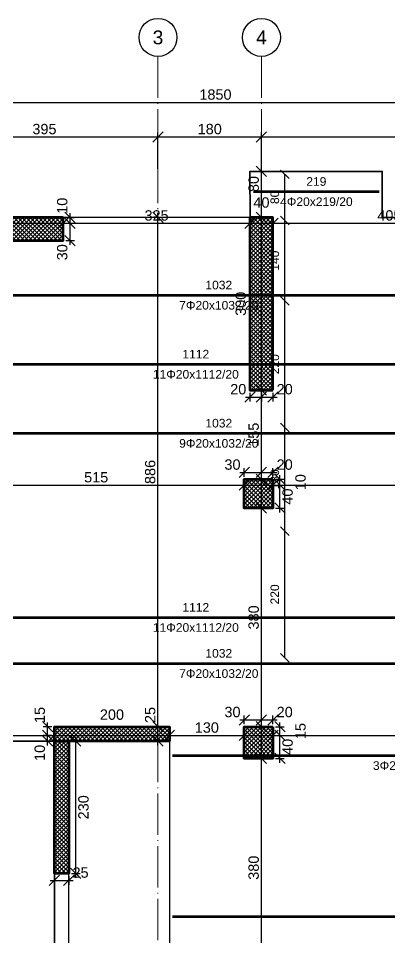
# Model space of a CAD drawing. Header units: millimetres. Extents: x -404 to 6018, y -5139 to 7890.
# Drawn here: x 582 to 1228, y 1609 to 3206 of the extents above; entities that cross this region are included whole.
import ezdxf
from ezdxf.enums import TextEntityAlignment as Align

# ---------------------------------------------------------------- set-up
doc = ezdxf.new("R2010")
doc.units = ezdxf.units.MM
doc.linetypes.add('ZWCAD_ISO04W100', pattern=[30.5, 24, -3, 0.5, -3])
for name, color, linetype, lineweight in [('AXIS LINES', 255, 'ZWCAD_ISO04W100', 13), ('COLUMN', 140, 'Continuous', 53), ('SLAB', 3, 'Continuous', 35), ('WALL', 10, 'Continuous', 53)]:
    doc.layers.add(name, color=color, linetype=linetype, lineweight=lineweight)
for name, color, linetype in [('FW_AXIS', 7, 'Continuous'), ('FW_COLUMN_HATCH', 8, 'Continuous'), ('FW_DIM', 7, 'Continuous'), ('FW_WALL_HATCH', 8, 'Continuous'), ('OPENING', 7, 'Continuous'), ('REB_BOT_MESH_X', 5, 'Continuous'), ('REB_BOT_MESH_X_RANGE', 5, 'Continuous'), ('REB_BOT_MESH_X_TEXT', 5, 'Continuous')]:
    doc.layers.add(name, color=color, linetype=linetype)
doc.styles.add('REBAR_TXT', font='arial.ttf')
doc.styles.get("Standard").update_dxf_attribs({"font": 'arial.ttf'})
doc.dimstyles.new('FW_DIM', dxfattribs={"dimtxt": 18, "dimasz": 9, "dimexe": 7.5, "dimexo": 4.5, "dimgap": 4.5, "dimtad": 1, "dimdec": 0, "dimtxsty": 'Standard', "dimtsz": 9, "dimcen": 2.5, "dimdle": 7.5, "dimclrd": 256, "dimclre": 256, "dimclrt": 7, "dimazin": 3, "dimtfac": 1, "dimtmove": 2, "dimatfit": 3})
doc.dimstyles.new('REBAR M-200', dxfattribs={"dimtxt": 15, "dimasz": 15, "dimexe": 25, "dimexo": 12.5, "dimgap": 10, "dimtad": 1, "dimdec": 0, "dimtxsty": 'Standard', "dimblk": 'NONE', "dimcen": 50, "dimse1": 1, "dimse2": 1, "dimclrd": 6, "dimclre": 6, "dimclrt": 7, "dimazin": 3, "dimtfac": 1, "dimtmove": 2, "dimatfit": 3, "dimldrblk": 'NONE', "dimlwd": 53})
doc.dimstyles.new('REBAR RANGE', dxfattribs={"dimtxt": 15, "dimasz": 2.5, "dimexe": 0, "dimexo": 0, "dimgap": 10, "dimtad": 1, "dimdec": 0, "dimtxsty": 'Standard', "dimtsz": 7.5, "dimcen": 2.5, "dimse1": 1, "dimse2": 1, "dimclrd": 6, "dimclre": 6, "dimclrt": 7, "dimazin": 3, "dimtfac": 1, "dimtmove": 2, "dimatfit": 3, "dimlwd": 25})

# ---------------------------------------------------------------- blocks, each defined once
blk = doc.blocks.new('*D250')
at = {"color": 6, "lineweight": 53}
blk.add_line((335, 2165), (1446.5, 2165), dxfattribs=at)
at = {"layer": 'Defpoints'}
for p in [(335, 2165), (335, 2165), (1446.5, 2165)]:
    blk.add_point(p, dxfattribs=at)
at = {"layer": 'REB_BOT_MESH_X', "color": 7, "insert": (890.75, 2182.5), "char_height": 15, "attachment_point": 5}
blk.add_mtext('1112', dxfattribs=at)
blk = doc.blocks.new('_NONE')
blk = doc.blocks.new('*D254')
at = {"color": 6, "lineweight": 53}
blk.add_line((335, 2605), (1446.5, 2605), dxfattribs=at)
at = {"layer": 'Defpoints'}
for p in [(335, 2605), (335, 2605), (1446.5, 2605)]:
    blk.add_point(p, dxfattribs=at)
at = {"layer": 'REB_BOT_MESH_X', "color": 7, "insert": (890.75, 2622.5), "char_height": 15, "attachment_point": 5}
blk.add_mtext('1112', dxfattribs=at)
blk = doc.blocks.new('*D258')
at = {"color": 6, "lineweight": 53}
blk.add_line((415, 2485), (1446.5, 2485), dxfattribs=at)
at = {"layer": 'Defpoints'}
for p in [(415, 2485), (415, 2485), (1446.5, 2485)]:
    blk.add_point(p, dxfattribs=at)
at = {"layer": 'REB_BOT_MESH_X', "color": 7, "insert": (930.75, 2502.5), "char_height": 15, "attachment_point": 5}
blk.add_mtext('1032', dxfattribs=at)
blk = doc.blocks.new('*D266')
at = {"color": 6, "lineweight": 53}
blk.add_line((415, 2085), (1446.5, 2085), dxfattribs=at)
at = {"layer": 'Defpoints'}
for p in [(415, 2085), (415, 2085), (1446.5, 2085)]:
    blk.add_point(p, dxfattribs=at)
at = {"layer": 'REB_BOT_MESH_X', "color": 7, "insert": (930.75, 2102.5), "char_height": 15, "attachment_point": 5}
blk.add_mtext('1032', dxfattribs=at)
blk = doc.blocks.new('*D270')
at = {"color": 6, "lineweight": 53}
blk.add_line((415, 2725), (1446.5, 2725), dxfattribs=at)
at = {"layer": 'Defpoints'}
for p in [(415, 2725), (415, 2725), (1446.5, 2725)]:
    blk.add_point(p, dxfattribs=at)
at = {"layer": 'REB_BOT_MESH_X', "color": 7, "insert": (930.75, 2742.5), "char_height": 15, "attachment_point": 5}
blk.add_mtext('1032', dxfattribs=at)
blk = doc.blocks.new('*D298')
at = {"color": 6, "lineweight": 53}
blk.add_line((850, 1645), (1774, 1645), dxfattribs=at)
at = {"layer": 'Defpoints'}
for p in [(850, 1645), (850, 1645), (1774, 1645)]:
    blk.add_point(p, dxfattribs=at)
at = {"layer": 'REB_BOT_MESH_X', "color": 7, "insert": (1312, 1662.5), "char_height": 15, "attachment_point": 5}
blk.add_mtext('924', dxfattribs=at)
blk = doc.blocks.new('_Oblique')
at = {"color": 0, "linetype": 'ByBlock', "lineweight": -2}
blk.add_line((-0.5, -0.5), (0.5, 0.5), dxfattribs=at)
blk = doc.blocks.new('*D303')
at = {"color": 6, "lineweight": 25}
blk.add_line((1045.75, 2095), (1045.75, 2315), dxfattribs=at)
at = {"layer": 'Defpoints'}
for p in [(1045.75, 2315), (1045.75, 2095), (1045.75, 2095)]:
    blk.add_point(p, dxfattribs=at)
at = {"layer": 'REB_BOT_MESH_X_RANGE', "color": 6, "xscale": 15, "yscale": 15, "rotation": 90}
for p in [(1045.75, 2315), (1045.75, 2095)]:
    blk.add_blockref('_OBLIQUE', p, dxfattribs=at)
at = {"layer": 'REB_BOT_MESH_X_RANGE', "color": 7, "insert": (1028.25, 2205), "char_height": 15, "attachment_point": 5, "rotation": 90}
blk.add_mtext('220', dxfattribs=at)
blk = doc.blocks.new('*D304')
at = {"color": 6, "lineweight": 25}
blk.add_line((1045.75, 2495), (1045.75, 2715), dxfattribs=at)
at = {"layer": 'Defpoints'}
for p in [(1045.75, 2715), (1045.75, 2495), (1045.75, 2495)]:
    blk.add_point(p, dxfattribs=at)
at = {"layer": 'REB_BOT_MESH_X_RANGE', "color": 6, "xscale": 15, "yscale": 15, "rotation": 90}
for p in [(1045.75, 2715), (1045.75, 2495)]:
    blk.add_blockref('_OBLIQUE', p, dxfattribs=at)
at = {"layer": 'REB_BOT_MESH_X_RANGE', "color": 7, "insert": (1028.25, 2605), "char_height": 15, "attachment_point": 5, "rotation": 90}
blk.add_mtext('220', dxfattribs=at)
blk = doc.blocks.new('*D307')
at = {"color": 6, "lineweight": 25}
blk.add_line((1045.75, 2315), (1045.75, 2495), dxfattribs=at)
at = {"layer": 'Defpoints'}
for p in [(1045.75, 2495), (1045.75, 2315), (1045.75, 2315)]:
    blk.add_point(p, dxfattribs=at)
at = {"layer": 'REB_BOT_MESH_X_RANGE', "color": 6, "xscale": 15, "yscale": 15, "rotation": 90}
for p in [(1045.75, 2495), (1045.75, 2315)]:
    blk.add_blockref('_OBLIQUE', p, dxfattribs=at)
at = {"layer": 'REB_BOT_MESH_X_RANGE', "color": 7, "insert": (1028.25, 2405), "char_height": 15, "attachment_point": 5, "rotation": 90}
blk.add_mtext('180', dxfattribs=at)
blk = doc.blocks.new('*D314')
at = {"color": 6, "lineweight": 25}
blk.add_line((1045.75, 2715), (1045.75, 2855), dxfattribs=at)
at = {"layer": 'Defpoints'}
for p in [(1045.75, 2855), (1045.75, 2715), (1045.75, 2715)]:
    blk.add_point(p, dxfattribs=at)
at = {"layer": 'REB_BOT_MESH_X_RANGE', "color": 6, "xscale": 15, "yscale": 15, "rotation": 90}
for p in [(1045.75, 2855), (1045.75, 2715)]:
    blk.add_blockref('_OBLIQUE', p, dxfattribs=at)
at = {"layer": 'REB_BOT_MESH_X_RANGE', "color": 7, "insert": (1028.25, 2785), "char_height": 15, "attachment_point": 5, "rotation": 90}
blk.add_mtext('140', dxfattribs=at)
blk = doc.blocks.new('*D320')
at = {"color": 6, "lineweight": 25}
blk.add_line((1045.75, 2855), (1045.75, 2935), dxfattribs=at)
at = {"layer": 'Defpoints'}
for p in [(1045.75, 2935), (1045.75, 2855), (1045.75, 2855)]:
    blk.add_point(p, dxfattribs=at)
at = {"layer": 'REB_BOT_MESH_X_RANGE', "color": 6, "xscale": 15, "yscale": 15, "rotation": 90}
for p in [(1045.75, 2935), (1045.75, 2855)]:
    blk.add_blockref('_OBLIQUE', p, dxfattribs=at)
at = {"layer": 'REB_BOT_MESH_X_RANGE', "color": 7, "insert": (1028.25, 2895), "char_height": 15, "attachment_point": 5, "rotation": 90}
blk.add_mtext('80', dxfattribs=at)
blk = doc.blocks.new('*D321')
at = {"color": 6, "lineweight": 53}
blk.add_line((991, 2905), (1210, 2905), dxfattribs=at)
at = {"layer": 'Defpoints'}
for p in [(991, 2905), (991, 2905), (1210, 2905)]:
    blk.add_point(p, dxfattribs=at)
at = {"layer": 'REB_BOT_MESH_X', "color": 7, "insert": (1100.5, 2922.5), "char_height": 15, "attachment_point": 5}
blk.add_mtext('219', dxfattribs=at)
blk = doc.blocks.new('*D323')
at = {"color": 6, "lineweight": 53}
blk.add_line((850, 1925), (1674, 1925), dxfattribs=at)
at = {"layer": 'Defpoints'}
for p in [(850, 1925), (850, 1925), (1674, 1925)]:
    blk.add_point(p, dxfattribs=at)
at = {"layer": 'REB_BOT_MESH_X', "color": 7, "insert": (1262, 1942.5), "char_height": 15, "attachment_point": 5}
blk.add_mtext('824', dxfattribs=at)
blk = doc.blocks.new('*D339')
for p, q in [((632.90001, 1942.5), (632.90001, 1967.5)), ((640.40001, 1960), (625.40001, 1960)), ((640.40001, 1950), (625.40001, 1950))]:
    blk.add_line(p, q)
at = {"layer": 'Defpoints'}
for p in [(632.90001, 1950), (644.90001, 1960), (644.90001, 1950)]:
    blk.add_point(p, dxfattribs=at)
at = {"layer": 'FW_DIM', "xscale": 18, "yscale": 18, "rotation": 90}
for p in [(632.90001, 1960), (632.90001, 1950)]:
    blk.add_blockref('_OBLIQUE', p, dxfattribs=at)
at = {"layer": 'FW_DIM', "color": 7, "insert": (619.40001, 1929.6), "char_height": 18, "attachment_point": 5, "rotation": 90}
blk.add_mtext('10', dxfattribs=at)
blk = doc.blocks.new('*D340')
for p, q in [((632.90001, 1952.5), (632.90001, 1982.5)), ((640.40001, 1975), (625.40001, 1975)), ((640.40001, 1960), (625.40001, 1960))]:
    blk.add_line(p, q)
at = {"layer": 'Defpoints'}
for p in [(644.90001, 1975), (632.90001, 1960), (644.90001, 1960)]:
    blk.add_point(p, dxfattribs=at)
at = {"layer": 'FW_DIM', "xscale": 18, "yscale": 18, "rotation": 90}
for p in [(632.90001, 1975), (632.90001, 1960)]:
    blk.add_blockref('_OBLIQUE', p, dxfattribs=at)
at = {"layer": 'FW_DIM', "color": 7, "insert": (619.40001, 1995.4), "char_height": 18, "attachment_point": 5, "rotation": 90}
blk.add_mtext('15', dxfattribs=at)
blk = doc.blocks.new('*D341')
for p, q in [((644.90001, 1715.5), (644.90001, 1700.5)), ((669.90001, 1715.5), (669.90001, 1700.5)), ((637.40001, 1708), (677.40001, 1708))]:
    blk.add_line(p, q)
at = {"layer": 'Defpoints'}
for p in [(644.90001, 1720), (669.90001, 1720), (644.90001, 1708)]:
    blk.add_point(p, dxfattribs=at)
at = {"layer": 'FW_DIM', "xscale": 18, "yscale": 18}
for p in [(644.90001, 1708), (669.90001, 1708)]:
    blk.add_blockref('_OBLIQUE', p, dxfattribs=at)
at = {"layer": 'FW_DIM', "color": 7, "insert": (690.30001, 1721.5), "char_height": 18, "attachment_point": 5}
blk.add_mtext('25', dxfattribs=at)
blk = doc.blocks.new('*D342')
for p, q in [((674.40001, 1950), (689.40001, 1950)), ((681.90001, 1712.5), (681.90001, 1957.5)), ((674.40001, 1720), (689.40001, 1720))]:
    blk.add_line(p, q)
at = {"layer": 'Defpoints'}
for p in [(669.90001, 1950), (669.90001, 1720), (681.90001, 1720)]:
    blk.add_point(p, dxfattribs=at)
at = {"layer": 'FW_DIM', "xscale": 18, "yscale": 18, "rotation": 90}
for p in [(681.90001, 1950), (681.90001, 1720)]:
    blk.add_blockref('_OBLIQUE', p, dxfattribs=at)
at = {"layer": 'FW_DIM', "color": 7, "insert": (695.40001, 1835), "char_height": 18, "attachment_point": 5, "rotation": 90}
blk.add_mtext('230', dxfattribs=at)
blk = doc.blocks.new('*D343')
for p, q in [((664.5, 2850), (679.5, 2850)), ((672, 2812.5), (672, 2857.5)), ((664.5, 2820), (679.5, 2820))]:
    blk.add_line(p, q)
at = {"layer": 'Defpoints'}
for p in [(660, 2850), (660, 2820), (672, 2820)]:
    blk.add_point(p, dxfattribs=at)
at = {"layer": 'FW_DIM', "xscale": 18, "yscale": 18, "rotation": 90}
for p in [(672, 2850), (672, 2820)]:
    blk.add_blockref('_OBLIQUE', p, dxfattribs=at)
at = {"layer": 'FW_DIM', "color": 7, "insert": (658.5, 2799.6), "char_height": 18, "attachment_point": 5, "rotation": 90}
blk.add_mtext('30', dxfattribs=at)
blk = doc.blocks.new('*D344')
for p, q in [((664.5, 2860), (679.5, 2860)), ((672, 2842.5), (672, 2867.5)), ((664.5, 2850), (679.5, 2850))]:
    blk.add_line(p, q)
at = {"layer": 'Defpoints'}
for p in [(660, 2860), (660, 2850), (672, 2850)]:
    blk.add_point(p, dxfattribs=at)
at = {"layer": 'FW_DIM', "xscale": 18, "yscale": 18, "rotation": 90}
for p in [(672, 2860), (672, 2850)]:
    blk.add_blockref('_OBLIQUE', p, dxfattribs=at)
at = {"layer": 'FW_DIM', "color": 7, "insert": (658.5, 2880.4), "char_height": 18, "attachment_point": 5, "rotation": 90}
blk.add_mtext('10', dxfattribs=at)
blk = doc.blocks.new('*D357')
for p, q in [((977.5, 2548), (1012.5, 2548)), ((985, 2555.5), (985, 2540.5)), ((1005, 2555.5), (1005, 2540.5))]:
    blk.add_line(p, q)
at = {"layer": 'Defpoints'}
for p in [(985, 2560), (1005, 2560), (985, 2548)]:
    blk.add_point(p, dxfattribs=at)
at = {"layer": 'FW_DIM', "xscale": 18, "yscale": 18}
for p in [(985, 2548), (1005, 2548)]:
    blk.add_blockref('_OBLIQUE', p, dxfattribs=at)
at = {"layer": 'FW_DIM', "color": 7, "insert": (964.6, 2561.5), "char_height": 18, "attachment_point": 5}
blk.add_mtext('20', dxfattribs=at)
blk = doc.blocks.new('*D358')
for p, q in [((997.5, 2548), (1032.5, 2548)), ((1005, 2555.5), (1005, 2540.5)), ((1025, 2555.5), (1025, 2540.5))]:
    blk.add_line(p, q)
at = {"layer": 'Defpoints'}
for p in [(1005, 2560), (1025, 2560), (1005, 2548)]:
    blk.add_point(p, dxfattribs=at)
at = {"layer": 'FW_DIM', "xscale": 18, "yscale": 18}
for p in [(1005, 2548), (1025, 2548)]:
    blk.add_blockref('_OBLIQUE', p, dxfattribs=at)
at = {"layer": 'FW_DIM', "color": 7, "insert": (1045.4, 2561.5), "char_height": 18, "attachment_point": 5}
blk.add_mtext('20', dxfattribs=at)
blk = doc.blocks.new('*D361')
for p, q in [((967.5, 2417), (1012.5, 2417)), ((975, 2409.5), (975, 2424.5)), ((1005, 2409.5), (1005, 2424.5))]:
    blk.add_line(p, q)
at = {"layer": 'Defpoints'}
for p in [(975, 2417), (975, 2405), (1005, 2405)]:
    blk.add_point(p, dxfattribs=at)
at = {"layer": 'FW_DIM', "xscale": 18, "yscale": 18}
for p in [(975, 2417), (1005, 2417)]:
    blk.add_blockref('_OBLIQUE', p, dxfattribs=at)
at = {"layer": 'FW_DIM', "color": 7, "insert": (954.6, 2430.5), "char_height": 18, "attachment_point": 5}
blk.add_mtext('30', dxfattribs=at)
blk = doc.blocks.new('*D362')
for p, q in [((997.5, 2417), (1032.5, 2417)), ((1005, 2409.5), (1005, 2424.5)), ((1025, 2409.5), (1025, 2424.5))]:
    blk.add_line(p, q)
at = {"layer": 'Defpoints'}
for p in [(1005, 2417), (1005, 2405), (1025, 2405)]:
    blk.add_point(p, dxfattribs=at)
at = {"layer": 'FW_DIM', "xscale": 18, "yscale": 18}
for p in [(1005, 2417), (1025, 2417)]:
    blk.add_blockref('_OBLIQUE', p, dxfattribs=at)
at = {"layer": 'FW_DIM', "color": 7, "insert": (1045.4, 2430.5), "char_height": 18, "attachment_point": 5}
blk.add_mtext('20', dxfattribs=at)
blk = doc.blocks.new('*D363')
for p, q in [((1037, 2347.5), (1037, 2402.5)), ((1029.5, 2395), (1044.5, 2395)), ((1029.5, 2355), (1044.5, 2355))]:
    blk.add_line(p, q)
at = {"layer": 'Defpoints'}
for p in [(1025, 2395), (1025, 2355), (1037, 2355)]:
    blk.add_point(p, dxfattribs=at)
at = {"layer": 'FW_DIM', "xscale": 18, "yscale": 18, "rotation": 90}
for p in [(1037, 2395), (1037, 2355)]:
    blk.add_blockref('_OBLIQUE', p, dxfattribs=at)
at = {"layer": 'FW_DIM', "color": 7, "insert": (1050.5, 2375), "char_height": 18, "attachment_point": 5, "rotation": 90}
blk.add_mtext('40', dxfattribs=at)
blk = doc.blocks.new('*D364')
for p, q in [((1037, 2387.5), (1037, 2412.5)), ((1029.5, 2405), (1044.5, 2405)), ((1029.5, 2395), (1044.5, 2395))]:
    blk.add_line(p, q)
at = {"layer": 'Defpoints'}
for p in [(1025, 2405), (1025, 2395), (1037, 2395)]:
    blk.add_point(p, dxfattribs=at)
at = {"layer": 'FW_DIM', "xscale": 18, "yscale": 18, "rotation": 90}
for p in [(1037, 2405), (1037, 2395)]:
    blk.add_blockref('_OBLIQUE', p, dxfattribs=at)
at = {"layer": 'FW_DIM', "color": 7, "insert": (1073, 2400), "char_height": 18, "attachment_point": 5, "rotation": 90}
blk.add_mtext('10', dxfattribs=at)
blk = doc.blocks.new('*D373')
for p, q in [((967.5, 1987), (1012.5, 1987)), ((975, 1979.5), (975, 1994.5)), ((1005, 1979.5), (1005, 1994.5))]:
    blk.add_line(p, q)
at = {"layer": 'Defpoints'}
for p in [(975, 1987), (975, 1975), (1005, 1975)]:
    blk.add_point(p, dxfattribs=at)
at = {"layer": 'FW_DIM', "xscale": 18, "yscale": 18}
for p in [(975, 1987), (1005, 1987)]:
    blk.add_blockref('_OBLIQUE', p, dxfattribs=at)
at = {"layer": 'FW_DIM', "color": 7, "insert": (954.6, 2000.5), "char_height": 18, "attachment_point": 5}
blk.add_mtext('30', dxfattribs=at)
blk = doc.blocks.new('*D374')
for p, q in [((997.5, 1987), (1032.5, 1987)), ((1005, 1979.5), (1005, 1994.5)), ((1025, 1979.5), (1025, 1994.5))]:
    blk.add_line(p, q)
at = {"layer": 'Defpoints'}
for p in [(1005, 1987), (1005, 1975), (1025, 1975)]:
    blk.add_point(p, dxfattribs=at)
at = {"layer": 'FW_DIM', "xscale": 18, "yscale": 18}
for p in [(1005, 1987), (1025, 1987)]:
    blk.add_blockref('_OBLIQUE', p, dxfattribs=at)
at = {"layer": 'FW_DIM', "color": 7, "insert": (1045.4, 2000.5), "char_height": 18, "attachment_point": 5}
blk.add_mtext('20', dxfattribs=at)
blk = doc.blocks.new('*D375')
for p, q in [((1037, 1912.5), (1037, 1967.5)), ((1029.5, 1960), (1044.5, 1960)), ((1029.5, 1920), (1044.5, 1920))]:
    blk.add_line(p, q)
at = {"layer": 'Defpoints'}
for p in [(1025, 1960), (1025, 1920), (1037, 1920)]:
    blk.add_point(p, dxfattribs=at)
at = {"layer": 'FW_DIM', "xscale": 18, "yscale": 18, "rotation": 90}
for p in [(1037, 1960), (1037, 1920)]:
    blk.add_blockref('_OBLIQUE', p, dxfattribs=at)
at = {"layer": 'FW_DIM', "color": 7, "insert": (1050.5, 1940), "char_height": 18, "attachment_point": 5, "rotation": 90}
blk.add_mtext('40', dxfattribs=at)
blk = doc.blocks.new('*D376')
for p, q in [((1037, 1952.5), (1037, 1982.5)), ((1029.5, 1975), (1044.5, 1975)), ((1029.5, 1960), (1044.5, 1960))]:
    blk.add_line(p, q)
at = {"layer": 'Defpoints'}
for p in [(1025, 1975), (1025, 1960), (1037, 1960)]:
    blk.add_point(p, dxfattribs=at)
at = {"layer": 'FW_DIM', "xscale": 18, "yscale": 18, "rotation": 90}
for p in [(1037, 1975), (1037, 1960)]:
    blk.add_blockref('_OBLIQUE', p, dxfattribs=at)
at = {"layer": 'FW_DIM', "color": 7, "insert": (1073, 1967.5), "char_height": 18, "attachment_point": 5, "rotation": 90}
blk.add_mtext('15', dxfattribs=at)
blk = doc.blocks.new('*D433')
for p, q in [((460, 1964.5), (460, 1967.5)), ((644.90001, 1964.5), (644.90001, 1967.5)), ((452.5, 1960), (652.40001, 1960))]:
    blk.add_line(p, q)
at = {"layer": 'Defpoints'}
for p in [(460, 1960), (460, 1960), (644.90001, 1960)]:
    blk.add_point(p, dxfattribs=at)
at = {"layer": 'FW_DIM', "xscale": 18, "yscale": 18}
for p in [(460, 1960), (644.90001, 1960)]:
    blk.add_blockref('_OBLIQUE', p, dxfattribs=at)
at = {"layer": 'FW_DIM', "color": 7, "insert": (552.450005, 1973.5), "char_height": 18, "attachment_point": 5}
blk.add_mtext('185', dxfattribs=at)
blk = doc.blocks.new('*D434')
for p, q in [((644.90001, 1964.5), (644.90001, 1967.5)), ((844.90001, 1964.5), (844.90001, 1967.5)), ((637.40001, 1960), (852.40001, 1960))]:
    blk.add_line(p, q)
at = {"layer": 'Defpoints'}
for p in [(644.90001, 1960), (644.90001, 1960), (844.90001, 1960)]:
    blk.add_point(p, dxfattribs=at)
at = {"layer": 'FW_DIM', "xscale": 18, "yscale": 18}
for p in [(644.90001, 1960), (844.90001, 1960)]:
    blk.add_blockref('_OBLIQUE', p, dxfattribs=at)
at = {"layer": 'FW_DIM', "color": 7, "insert": (744.90001, 1996), "char_height": 18, "attachment_point": 5}
blk.add_mtext('200', dxfattribs=at)
blk = doc.blocks.new('*D435')
for p, q in [((844.90001, 1964.5), (844.90001, 1967.5)), ((975, 1964.5), (975, 1967.5)), ((837.40001, 1960), (982.5, 1960))]:
    blk.add_line(p, q)
at = {"layer": 'Defpoints'}
for p in [(844.90001, 1960), (844.90001, 1960), (975, 1960)]:
    blk.add_point(p, dxfattribs=at)
at = {"layer": 'FW_DIM', "xscale": 18, "yscale": 18}
for p in [(844.90001, 1960), (975, 1960)]:
    blk.add_blockref('_OBLIQUE', p, dxfattribs=at)
at = {"layer": 'FW_DIM', "color": 7, "insert": (909.950005, 1973.5), "char_height": 18, "attachment_point": 5}
blk.add_mtext('130', dxfattribs=at)
blk = doc.blocks.new('*D436')
for p, q in [((975, 1964.5), (975, 1967.5)), ((1025, 1964.5), (1025, 1967.5)), ((967.5, 1960), (1032.5, 1960))]:
    blk.add_line(p, q)
at = {"layer": 'Defpoints'}
for p in [(975, 1960), (975, 1960), (1025, 1960)]:
    blk.add_point(p, dxfattribs=at)
at = {"layer": 'FW_DIM', "xscale": 18, "yscale": 18}
for p in [(975, 1960), (1025, 1960)]:
    blk.add_blockref('_OBLIQUE', p, dxfattribs=at)
blk = doc.blocks.new('*D437')
for p, q in [((1025, 1964.5), (1025, 1967.5)), ((1590, 1964.5), (1590, 1967.5)), ((1017.5, 1960), (1597.5, 1960))]:
    blk.add_line(p, q)
at = {"layer": 'Defpoints'}
for p in [(1025, 1960), (1025, 1960), (1590, 1960)]:
    blk.add_point(p, dxfattribs=at)
at = {"layer": 'FW_DIM', "xscale": 18, "yscale": 18}
for p in [(1025, 1960), (1590, 1960)]:
    blk.add_blockref('_OBLIQUE', p, dxfattribs=at)
at = {"layer": 'FW_DIM', "color": 7, "insert": (1307.5, 1973.5), "char_height": 18, "attachment_point": 5}
blk.add_mtext('565', dxfattribs=at)
blk = doc.blocks.new('*D441')
for p, q in [((460, 2399.5), (460, 2402.5)), ((975, 2399.5), (975, 2402.5)), ((452.5, 2395), (982.5, 2395))]:
    blk.add_line(p, q)
at = {"layer": 'Defpoints'}
for p in [(460, 2395), (460, 2395), (975, 2395)]:
    blk.add_point(p, dxfattribs=at)
at = {"layer": 'FW_DIM', "xscale": 18, "yscale": 18}
for p in [(460, 2395), (975, 2395)]:
    blk.add_blockref('_OBLIQUE', p, dxfattribs=at)
at = {"layer": 'FW_DIM', "color": 7, "insert": (717.5, 2408.5), "char_height": 18, "attachment_point": 5}
blk.add_mtext('515', dxfattribs=at)
blk = doc.blocks.new('*D442')
for p, q in [((975, 2399.5), (975, 2402.5)), ((1025, 2399.5), (1025, 2402.5)), ((967.5, 2395), (1032.5, 2395))]:
    blk.add_line(p, q)
at = {"layer": 'Defpoints'}
for p in [(975, 2395), (975, 2395), (1025, 2395)]:
    blk.add_point(p, dxfattribs=at)
at = {"layer": 'FW_DIM', "xscale": 18, "yscale": 18}
for p in [(975, 2395), (1025, 2395)]:
    blk.add_blockref('_OBLIQUE', p, dxfattribs=at)
blk = doc.blocks.new('*D443')
for p, q in [((1025, 2399.5), (1025, 2402.5)), ((1630, 2399.5), (1630, 2402.5)), ((1017.5, 2395), (1637.5, 2395))]:
    blk.add_line(p, q)
at = {"layer": 'Defpoints'}
for p in [(1025, 2395), (1025, 2395), (1630, 2395)]:
    blk.add_point(p, dxfattribs=at)
at = {"layer": 'FW_DIM', "xscale": 18, "yscale": 18}
for p in [(1025, 2395), (1630, 2395)]:
    blk.add_blockref('_OBLIQUE', p, dxfattribs=at)
at = {"layer": 'FW_DIM', "color": 7, "insert": (1327.5, 2408.5), "char_height": 18, "attachment_point": 5}
blk.add_mtext('605', dxfattribs=at)
blk = doc.blocks.new('*D446')
for p, q in [((402.5, 2850), (667.5, 2850)), ((410, 2854.5), (410, 2857.5)), ((660, 2854.5), (660, 2857.5))]:
    blk.add_line(p, q)
at = {"layer": 'Defpoints'}
for p in [(410, 2850), (410, 2850), (660, 2850)]:
    blk.add_point(p, dxfattribs=at)
at = {"layer": 'FW_DIM', "xscale": 18, "yscale": 18}
for p in [(410, 2850), (660, 2850)]:
    blk.add_blockref('_OBLIQUE', p, dxfattribs=at)
at = {"layer": 'FW_DIM', "color": 7, "insert": (535, 2886), "char_height": 18, "attachment_point": 5}
blk.add_mtext('250', dxfattribs=at)
blk = doc.blocks.new('*D447')
for p, q in [((652.5, 2850), (992.5, 2850)), ((660, 2854.5), (660, 2857.5)), ((985, 2854.5), (985, 2857.5))]:
    blk.add_line(p, q)
at = {"layer": 'Defpoints'}
for p in [(660, 2850), (660, 2850), (985, 2850)]:
    blk.add_point(p, dxfattribs=at)
at = {"layer": 'FW_DIM', "xscale": 18, "yscale": 18}
for p in [(660, 2850), (985, 2850)]:
    blk.add_blockref('_OBLIQUE', p, dxfattribs=at)
at = {"layer": 'FW_DIM', "color": 7, "insert": (822.5, 2863.5), "char_height": 18, "attachment_point": 5}
blk.add_mtext('325', dxfattribs=at)
blk = doc.blocks.new('*D448')
for p, q in [((977.5, 2850), (1032.5, 2850)), ((985, 2854.5), (985, 2857.5)), ((1025, 2854.5), (1025, 2857.5))]:
    blk.add_line(p, q)
at = {"layer": 'Defpoints'}
for p in [(985, 2850), (985, 2850), (1025, 2850)]:
    blk.add_point(p, dxfattribs=at)
at = {"layer": 'FW_DIM', "xscale": 18, "yscale": 18}
for p in [(985, 2850), (1025, 2850)]:
    blk.add_blockref('_OBLIQUE', p, dxfattribs=at)
at = {"layer": 'FW_DIM', "color": 7, "insert": (1005, 2886), "char_height": 18, "attachment_point": 5}
blk.add_mtext('40', dxfattribs=at)
blk = doc.blocks.new('*D449')
for p, q in [((1017.5, 2850), (1437.5, 2850)), ((1025, 2854.5), (1025, 2857.5)), ((1430, 2854.5), (1430, 2857.5))]:
    blk.add_line(p, q)
at = {"layer": 'Defpoints'}
for p in [(1025, 2850), (1025, 2850), (1430, 2850)]:
    blk.add_point(p, dxfattribs=at)
at = {"layer": 'FW_DIM', "xscale": 18, "yscale": 18}
for p in [(1025, 2850), (1430, 2850)]:
    blk.add_blockref('_OBLIQUE', p, dxfattribs=at)
at = {"layer": 'FW_DIM', "color": 7, "insert": (1227.5, 2863.5), "char_height": 18, "attachment_point": 5}
blk.add_mtext('405', dxfattribs=at)
blk = doc.blocks.new('*D473')
for p, q in [((825, 1942.5), (825, 1982.5)), ((820.5, 1975), (817.5, 1975)), ((820.5, 1950), (817.5, 1950))]:
    blk.add_line(p, q)
at = {"layer": 'Defpoints'}
for p in [(825, 1975), (825, 1950), (825, 1950)]:
    blk.add_point(p, dxfattribs=at)
at = {"layer": 'FW_DIM', "xscale": 18, "yscale": 18, "rotation": 90}
for p in [(825, 1975), (825, 1950)]:
    blk.add_blockref('_OBLIQUE', p, dxfattribs=at)
at = {"layer": 'FW_DIM', "color": 7, "insert": (811.5, 1995.4), "char_height": 18, "attachment_point": 5, "rotation": 90}
blk.add_mtext('25', dxfattribs=at)
blk = doc.blocks.new('*D474')
for p, q in [((820.5, 2860.5), (817.5, 2860.5)), ((825, 1967.5), (825, 2868)), ((820.5, 1975), (817.5, 1975))]:
    blk.add_line(p, q)
at = {"layer": 'Defpoints'}
for p in [(825, 2860.5), (825, 1975), (825, 1975)]:
    blk.add_point(p, dxfattribs=at)
at = {"layer": 'FW_DIM', "xscale": 18, "yscale": 18, "rotation": 90}
for p in [(825, 2860.5), (825, 1975)]:
    blk.add_blockref('_OBLIQUE', p, dxfattribs=at)
at = {"layer": 'FW_DIM', "color": 7, "insert": (811.5, 2417.8), "char_height": 18, "attachment_point": 5, "rotation": 90}
blk.add_mtext('886', dxfattribs=at)
blk = doc.blocks.new('*D479')
for p, q in [((1000.5, 1920), (997.5, 1920)), ((1005, 1532.5), (1005, 1927.5)), ((1000.5, 1540), (997.5, 1540))]:
    blk.add_line(p, q)
at = {"layer": 'Defpoints'}
for p in [(1005, 1920), (1005, 1540), (1005, 1540)]:
    blk.add_point(p, dxfattribs=at)
at = {"layer": 'FW_DIM', "xscale": 18, "yscale": 18, "rotation": 90}
for p in [(1005, 1920), (1005, 1540)]:
    blk.add_blockref('_OBLIQUE', p, dxfattribs=at)
at = {"layer": 'FW_DIM', "color": 7, "insert": (991.5, 1730), "char_height": 18, "attachment_point": 5, "rotation": 90}
blk.add_mtext('380', dxfattribs=at)
blk = doc.blocks.new('*D480')
for p, q in [((1005, 1912.5), (1005, 1982.5)), ((1000.5, 1975), (997.5, 1975)), ((1000.5, 1920), (997.5, 1920))]:
    blk.add_line(p, q)
at = {"layer": 'Defpoints'}
for p in [(1005, 1975), (1005, 1920), (1005, 1920)]:
    blk.add_point(p, dxfattribs=at)
at = {"layer": 'FW_DIM', "xscale": 18, "yscale": 18, "rotation": 90}
for p in [(1005, 1975), (1005, 1920)]:
    blk.add_blockref('_OBLIQUE', p, dxfattribs=at)
blk = doc.blocks.new('*D481')
for p, q in [((1000.5, 2355), (997.5, 2355)), ((1005, 1967.5), (1005, 2362.5)), ((1000.5, 1975), (997.5, 1975))]:
    blk.add_line(p, q)
at = {"layer": 'Defpoints'}
for p in [(1005, 2355), (1005, 1975), (1005, 1975)]:
    blk.add_point(p, dxfattribs=at)
at = {"layer": 'FW_DIM', "xscale": 18, "yscale": 18, "rotation": 90}
for p in [(1005, 2355), (1005, 1975)]:
    blk.add_blockref('_OBLIQUE', p, dxfattribs=at)
at = {"layer": 'FW_DIM', "color": 7, "insert": (991.5, 2165), "char_height": 18, "attachment_point": 5, "rotation": 90}
blk.add_mtext('380', dxfattribs=at)
blk = doc.blocks.new('*D482')
for p, q in [((1005, 2347.5), (1005, 2412.5)), ((1000.5, 2405), (997.5, 2405)), ((1000.5, 2355), (997.5, 2355))]:
    blk.add_line(p, q)
at = {"layer": 'Defpoints'}
for p in [(1005, 2405), (1005, 2355), (1005, 2355)]:
    blk.add_point(p, dxfattribs=at)
at = {"layer": 'FW_DIM', "xscale": 18, "yscale": 18, "rotation": 90}
for p in [(1005, 2405), (1005, 2355)]:
    blk.add_blockref('_OBLIQUE', p, dxfattribs=at)
blk = doc.blocks.new('*D483')
for p, q in [((1000.5, 2560), (997.5, 2560)), ((1005, 2397.5), (1005, 2567.5)), ((1000.5, 2405), (997.5, 2405))]:
    blk.add_line(p, q)
at = {"layer": 'Defpoints'}
for p in [(1005, 2560), (1005, 2405), (1005, 2405)]:
    blk.add_point(p, dxfattribs=at)
at = {"layer": 'FW_DIM', "xscale": 18, "yscale": 18, "rotation": 90}
for p in [(1005, 2560), (1005, 2405)]:
    blk.add_blockref('_OBLIQUE', p, dxfattribs=at)
at = {"layer": 'FW_DIM', "color": 7, "insert": (991.5, 2482.5), "char_height": 18, "attachment_point": 5, "rotation": 90}
blk.add_mtext('155', dxfattribs=at)
blk = doc.blocks.new('*D484')
for p, q in [((1000.5, 2860), (997.5, 2860)), ((1005, 2552.5), (1005, 2867.5)), ((1000.5, 2560), (997.5, 2560))]:
    blk.add_line(p, q)
at = {"layer": 'Defpoints'}
for p in [(1005, 2860), (1005, 2560), (1005, 2560)]:
    blk.add_point(p, dxfattribs=at)
at = {"layer": 'FW_DIM', "xscale": 18, "yscale": 18, "rotation": 90}
for p in [(1005, 2860), (1005, 2560)]:
    blk.add_blockref('_OBLIQUE', p, dxfattribs=at)
at = {"layer": 'FW_DIM', "color": 7, "insert": (969, 2710), "char_height": 18, "attachment_point": 5, "rotation": 90}
blk.add_mtext('300', dxfattribs=at)
blk = doc.blocks.new('*D485')
for p, q in [((1000.5, 2940.09999), (997.5, 2940.09999)), ((1005, 2852.5), (1005, 2947.59999)), ((1000.5, 2860), (997.5, 2860))]:
    blk.add_line(p, q)
at = {"layer": 'Defpoints'}
for p in [(1005, 2940.09999), (1005, 2860), (1005, 2860)]:
    blk.add_point(p, dxfattribs=at)
at = {"layer": 'FW_DIM', "xscale": 18, "yscale": 18, "rotation": 90}
for p in [(1005, 2940.09999), (1005, 2860)]:
    blk.add_blockref('_OBLIQUE', p, dxfattribs=at)
at = {"layer": 'FW_DIM', "color": 7, "insert": (991.5, 2918.169991), "char_height": 18, "attachment_point": 5, "rotation": 90}
blk.add_mtext('80', dxfattribs=at)
blk = doc.blocks.new('*D499')
for p, q in [((430, 2944.59999), (430, 3007.59999)), ((825, 2944.59999), (825, 3007.59999)), ((422.5, 3000.09999), (832.5, 3000.09999))]:
    blk.add_line(p, q)
at = {"layer": 'Defpoints'}
for p in [(430, 3000.09999), (430, 2940.09999), (825, 2940.09999)]:
    blk.add_point(p, dxfattribs=at)
at = {"layer": 'FW_DIM', "xscale": 18, "yscale": 18}
for p in [(430, 3000.09999), (825, 3000.09999)]:
    blk.add_blockref('_OBLIQUE', p, dxfattribs=at)
at = {"layer": 'FW_DIM', "color": 7, "insert": (627.5, 3013.59999), "char_height": 18, "attachment_point": 5}
blk.add_mtext('395', dxfattribs=at)
blk = doc.blocks.new('*D500')
for p, q in [((825, 2944.59999), (825, 3007.59999)), ((1005, 2944.59999), (1005, 3007.59999)), ((817.5, 3000.09999), (1012.5, 3000.09999))]:
    blk.add_line(p, q)
at = {"layer": 'Defpoints'}
for p in [(825, 3000.09999), (825, 2940.09999), (1005, 2940.09999)]:
    blk.add_point(p, dxfattribs=at)
at = {"layer": 'FW_DIM', "xscale": 18, "yscale": 18}
for p in [(825, 3000.09999), (1005, 3000.09999)]:
    blk.add_blockref('_OBLIQUE', p, dxfattribs=at)
at = {"layer": 'FW_DIM', "color": 7, "insert": (915, 3013.59999), "char_height": 18, "attachment_point": 5}
blk.add_mtext('180', dxfattribs=at)
blk = doc.blocks.new('*D501')
for p, q in [((1005, 2944.59999), (1005, 3007.59999)), ((1660, 2944.59999), (1660, 3007.59999)), ((997.5, 3000.09999), (1667.5, 3000.09999))]:
    blk.add_line(p, q)
at = {"layer": 'Defpoints'}
for p in [(1005, 3000.09999), (1005, 2940.09999), (1660, 2940.09999)]:
    blk.add_point(p, dxfattribs=at)
at = {"layer": 'FW_DIM', "xscale": 18, "yscale": 18}
for p in [(1005, 3000.09999), (1660, 3000.09999)]:
    blk.add_blockref('_OBLIQUE', p, dxfattribs=at)
at = {"layer": 'FW_DIM', "color": 7, "insert": (1332.5, 3013.59999), "char_height": 18, "attachment_point": 5}
blk.add_mtext('655', dxfattribs=at)
blk = doc.blocks.new('*D509')
for p, q in [((0, 2944.6), (0, 3067.6)), ((1850, 2944.6), (1850, 3067.6)), ((-7.5, 3060.1), (1857.5, 3060.1))]:
    blk.add_line(p, q)
at = {"layer": 'Defpoints'}
for p in [(0, 3060.1), (0, 2940.1), (1850, 2940.1)]:
    blk.add_point(p, dxfattribs=at)
at = {"layer": 'FW_DIM', "xscale": 18, "yscale": 18}
for p in [(0, 3060.1), (1850, 3060.1)]:
    blk.add_blockref('_OBLIQUE', p, dxfattribs=at)
at = {"layer": 'FW_DIM', "color": 7, "insert": (925, 3073.6), "char_height": 18, "attachment_point": 5}
blk.add_mtext('1850', dxfattribs=at)

msp = doc.modelspace()

# ---------------------------------------------------------------- hatches: boundary and pattern name
at = {"layer": 'FW_COLUMN_HATCH'}
h = msp.add_hatch(dxfattribs=at)
h.set_pattern_fill('ANSI37', scale=1.6)
h.paths.add_polyline_path([(1025, 2405), (1025, 2355), (975, 2355), (975, 2405), (1025, 2405), (1025, 2405)])
h = msp.add_hatch(dxfattribs=at)
h.set_pattern_fill('ANSI37', scale=1.6)
h.paths.add_polyline_path([(1025, 1975), (1025, 1920), (975, 1920), (975, 1975), (1025, 1975)])
at = {"layer": 'FW_WALL_HATCH'}
h = msp.add_hatch(dxfattribs=at)
h.set_pattern_fill('ANSI37', scale=1.6)
h.paths.add_polyline_path([(660, 2860), (660, 2820), (410, 2820), (410, 2860), (660, 2860)])
h = msp.add_hatch(dxfattribs=at)
h.set_pattern_fill('ANSI37', scale=1.6)
h.paths.add_polyline_path([(1025, 2560), (985, 2560), (985, 2860), (1025, 2860), (1025, 2560)])
h = msp.add_hatch(dxfattribs=at)
h.set_pattern_fill('ANSI37', scale=1.6)
h.paths.add_polyline_path([(644.9, 1950), (644.9, 1975), (844.9, 1975), (844.9, 1950), (669.9, 1950), (669.9, 1720), (644.9, 1720), (644.9, 1950)])

# ---------------------------------------------------------------- linework, layer by layer
at = {"layer": 'AXIS LINES', "color": 0, "ltscale": 3}
for points in [[(825, 3140), (825, -400.1)], [(1005, 3140), (1005, -400.1)], [(-282.6, 2850), (2132.4, 2850)], [(-282.6, 2395), (2132.4, 2395)], [(-282.6, 1960), (2132.4, 1960)]]:
    msp.add_lwpolyline(points, dxfattribs=at)
at = {"layer": 'COLUMN', "ltscale": 0.08}
for points in [[(1025, 2405), (1025, 2355), (975, 2355), (975, 2405), (1025, 2405)], [(1025, 1975), (1025, 1920), (975, 1920), (975, 1975), (1025, 1975)]]:
    msp.add_lwpolyline(points, dxfattribs=at)
at = {"layer": 'FW_AXIS'}
for centre in [(825, 3173), (1005, 3173)]:
    msp.add_circle(centre, 33, dxfattribs=at)
at = {"layer": 'OPENING'}
msp.add_lwpolyline([(844.9, 1330), (669.9, 1330), (669.9, 1950), (844.9, 1950)], close=True, dxfattribs=at)
at = {"layer": 'SLAB', "ltscale": 0.08}
msp.add_lwpolyline([(1780, 1379.9), (1779.9, 1900), (1679.9, 1900), (1679.9, 1950), (1850, 1950), (1850, 2860), (1215, 2860), (1215, 2940.1), (985, 2940.1), (985.1, 2860.7), (410, 2860), (410, 2719.9), (330, 2719.9), (329.9, 2490), (410, 2490), (409.9, 2320), (330, 2319.9), (329.9, 2090), (410, 2090), (410, 1950), (644.9, 1950), (644.9, 1490)], dxfattribs=at)
at = {"layer": 'WALL', "ltscale": 0.08}
for points in [[(660, 2860), (410, 2860), (410, 2820), (660, 2820), (660, 2860)], [(1025, 2560), (1025, 2860), (985, 2860), (985, 2560), (1025, 2560)]]:
    msp.add_lwpolyline(points, dxfattribs=at)
for points in [[(844.9, 1950), (644.9, 1950), (644.9, 1975), (844.9, 1975)], [(644.9, 1950), (669.9, 1950), (669.9, 1720), (644.9, 1720)]]:
    msp.add_lwpolyline(points, close=True, dxfattribs=at)

# ---------------------------------------------------------------- texts
at = {"layer": 'FW_AXIS', "color": 7, "style": 'REBAR_TXT'}
for s, p in [('3', (825, 3173)), ('4', (1005, 3173))]:
    msp.add_text(s, height=24, dxfattribs=at).set_placement(p, align=Align.MIDDLE_CENTER)
at = {"layer": 'REB_BOT_MESH_X_TEXT', "color": 7, "style": 'REBAR_TXT'}
for s, p in [('4Φ20x219/20', (1100.5, 2895)), ('7Φ20x1032/20', (930.8, 2715)), ('11Φ20x1112/20', (890.8, 2595)), ('9Φ20x1032/20', (930.8, 2475)), ('11Φ20x1112/20', (890.8, 2155)), ('7Φ20x1032/20', (930.8, 2075)), ('3Φ20x824/20', (1262, 1915))]:
    msp.add_text(s, height=15, dxfattribs=at).set_placement(p, align=Align.TOP_CENTER)

# ---------------------------------------------------------------- dimensions: what is measured, and where the dimension line sits
at = {"layer": 'FW_DIM'}
for base, p1, p2, picture, middle in [((0, 3060.1), (0, 2940.1), (1850, 2940.1), '*D509', (925, 3073.6)), ((430, 3000.1), (430, 2940.1), (825, 2940.1), '*D499', (627.5, 3013.6)), ((825, 3000.1), (825, 2940.1), (1005, 2940.1), '*D500', (915, 3013.6)), ((1005, 3000.1), (1005, 2940.1), (1660, 2940.1), '*D501', (1332.5, 3013.6))]:
    dim = msp.add_linear_dim(base=base, p1=p1, p2=p2, dimstyle='FW_DIM', dxfattribs=at)
    dim.commit()
    dim.dimension.update_dxf_attribs({"geometry": picture, "text_midpoint": middle})
for base, p1, p2, text, picture, middle in [((1005, 2860), (1005, 2860), (1005, 2940.1), '80', '*D485', (991.5, 2918.2)), ((672, 2850), (660, 2850), (660, 2860), '10', '*D344', (658.5, 2880.4)), ((825, 1975), (825, 1975), (825, 2860.5), '886', '*D474', (811.5, 2417.8)), ((1005, 2560), (1005, 2560), (1005, 2860), '300', '*D484', (969, 2710)), ((672, 2820), (660, 2820), (660, 2850), '30', '*D343', (658.5, 2799.6)), ((1005, 2405), (1005, 2405), (1005, 2560), '155', '*D483', (991.5, 2482.5)), ((1005, 2355), (1005, 2355), (1005, 2405), ' ', '*D482', (1005, 2380)), ((1037, 2395), (1025, 2395), (1025, 2405), '10', '*D364', (1073, 2400)), ((1037, 2355), (1025, 2355), (1025, 2395), '40', '*D363', (1050.5, 2375)), ((1005, 1975), (1005, 1975), (1005, 2355), '380', '*D481', (991.5, 2165)), ((632.9, 1960), (644.9, 1960), (644.9, 1975), '15', '*D340', (619.4, 1995.4)), ((825, 1950), (825, 1950), (825, 1975), '25', '*D473', (811.5, 1995.4)), ((1005, 1920), (1005, 1920), (1005, 1975), ' ', '*D480', (1005, 1947.5)), ((1037, 1960), (1025, 1960), (1025, 1975), '15', '*D376', (1073, 1967.5)), ((632.9, 1950), (644.9, 1950), (644.9, 1960), '10', '*D339', (619.4, 1929.6)), ((1037, 1920), (1025, 1920), (1025, 1960), '40', '*D375', (1050.5, 1940)), ((681.9, 1720), (669.9, 1720), (669.9, 1950), '230', '*D342', (695.4, 1835)), ((1005, 1540), (1005, 1540), (1005, 1920), '380', '*D479', (991.5, 1730))]:
    dim = msp.add_linear_dim(base=base, p1=p1, p2=p2, angle=90, text=text, dimstyle='FW_DIM', override={"dimtmove": 2}, dxfattribs=at)
    dim.commit()
    dim.dimension.update_dxf_attribs({"geometry": picture, "text_midpoint": middle, "dimtype": 160})
for base, p1, p2, text, picture, middle in [((410, 2850), (410, 2850), (660, 2850), '250', '*D446', (535, 2886)), ((985, 2850), (985, 2850), (1025, 2850), '40', '*D448', (1005, 2886)), ((660, 2850), (660, 2850), (985, 2850), '325', '*D447', (822.5, 2863.5)), ((1025, 2850), (1025, 2850), (1430, 2850), '405', '*D449', (1227.5, 2863.5)), ((985, 2548), (985, 2560), (1005, 2560), '20', '*D357', (964.6, 2561.5)), ((1005, 2548), (1005, 2560), (1025, 2560), '20', '*D358', (1045.4, 2561.5)), ((975, 2417), (975, 2405), (1005, 2405), '30', '*D361', (954.6, 2430.5)), ((1005, 2417), (1005, 2405), (1025, 2405), '20', '*D362', (1045.4, 2430.5)), ((460, 2395), (460, 2395), (975, 2395), '515', '*D441', (717.5, 2408.5)), ((1025, 2395), (1025, 2395), (1630, 2395), '605', '*D443', (1327.5, 2408.5)), ((975, 2395), (975, 2395), (1025, 2395), ' ', '*D442', (1000, 2395)), ((644.9, 1960), (644.9, 1960), (844.9, 1960), '200', '*D434', (744.9, 1996)), ((975, 1987), (975, 1975), (1005, 1975), '30', '*D373', (954.6, 2000.5)), ((1005, 1987), (1005, 1975), (1025, 1975), '20', '*D374', (1045.4, 2000.5)), ((460, 1960), (460, 1960), (644.9, 1960), '185', '*D433', (552.5, 1973.5)), ((844.9, 1960), (844.9, 1960), (975, 1960), '130', '*D435', (910, 1973.5)), ((1025, 1960), (1025, 1960), (1590, 1960), '565', '*D437', (1307.5, 1973.5)), ((975, 1960), (975, 1960), (1025, 1960), ' ', '*D436', (1000, 1960)), ((644.9, 1708), (644.9, 1720), (669.9, 1720), '25', '*D341', (690.3, 1721.5))]:
    dim = msp.add_linear_dim(base=base, p1=p1, p2=p2, text=text, dimstyle='FW_DIM', override={"dimtmove": 2}, dxfattribs=at)
    dim.commit()
    dim.dimension.update_dxf_attribs({"geometry": picture, "text_midpoint": middle, "dimtype": 160})
at = {"layer": 'REB_BOT_MESH_X'}
for base, p1, p2, picture, middle in [((991, 2905), (991, 2905), (1210, 2905), '*D321', (1100.5, 2922.5)), ((415, 2725), (415, 2725), (1446.5, 2725), '*D270', (930.75, 2742.5)), ((335, 2605), (335, 2605), (1446.5, 2605), '*D254', (890.75, 2622.5)), ((415, 2485), (415, 2485), (1446.5, 2485), '*D258', (930.75, 2502.5)), ((335, 2165), (335, 2165), (1446.5, 2165), '*D250', (890.75, 2182.5)), ((415, 2085), (415, 2085), (1446.5, 2085), '*D266', (930.75, 2102.5)), ((850, 1925), (850, 1925), (1674, 1925), '*D323', (1262, 1942.5)), ((850, 1645), (850, 1645), (1774, 1645), '*D298', (1312, 1662.5))]:
    dim = msp.add_linear_dim(base=base, p1=p1, p2=p2, dimstyle='REBAR M-200', dxfattribs=at)
    dim.commit()
    dim.dimension.update_dxf_attribs({"geometry": picture, "text_midpoint": middle})
at = {"layer": 'REB_BOT_MESH_X_RANGE'}
for base, p1, p2, picture, middle in [((1045.8, 2855), (1045.8, 2855), (1045.8, 2935), '*D320', (1028.2, 2895)), ((1045.8, 2715), (1045.8, 2715), (1045.8, 2855), '*D314', (1028.2, 2785)), ((1045.8, 2495), (1045.8, 2495), (1045.8, 2715), '*D304', (1028.2, 2605)), ((1045.8, 2315), (1045.8, 2315), (1045.8, 2495), '*D307', (1028.2, 2405)), ((1045.8, 2095), (1045.8, 2095), (1045.8, 2315), '*D303', (1028.2, 2205))]:
    dim = msp.add_linear_dim(base=base, p1=p1, p2=p2, angle=90, dimstyle='REBAR RANGE', dxfattribs=at)
    dim.commit()
    dim.dimension.update_dxf_attribs({"geometry": picture, "text_midpoint": middle})

doc.saveas('drawing.dxf')
